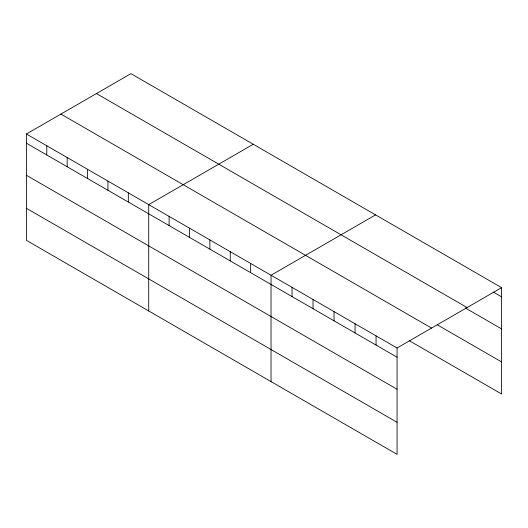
<?xml version="1.0" encoding="UTF-8"?>
<svg xmlns="http://www.w3.org/2000/svg" width="528" height="528" viewBox="0 0 528 528"><rect width="100%" height="100%" fill="white"/><g stroke="black" fill="none" stroke-linecap="round" stroke-linejoin="round"><path stroke-width="0.79" d="M397.063 389.261L397.063 347.998L26.4 134L26.4 240.352L397.063 454.351L397.063 389.261L26.4 175.263M409.18 340.639L501.6 394L501.6 287.648L130.937 73.649L26.4 134M253.255 144.263L148.718 204.62L148.718 310.972M375.573 214.883L271.036 275.24L271.036 381.592M397.063 347.998L501.6 287.648M493.198 291.997L501.6 296.848M96.439 93.562L467.102 307.56M465.194 307.89L501.6 328.911M437.184 324.753L501.6 361.937M60.898 114.081L431.561 328.086M26.4 143.207L397.063 357.205M26.4 208.296L397.063 422.294M376.055 335.874L376.055 345.081M355.054 323.75L355.054 332.95M334.046 311.619L334.046 320.826M313.045 299.495L313.045 308.695M292.043 287.364L292.043 296.571M250.648 263.472L250.648 272.672M230.261 251.698L230.261 260.905M209.88 239.93L209.88 249.137M189.493 228.162L189.493 237.362M169.105 216.388L169.105 225.595M128.33 192.852L128.33 202.052M107.943 181.078L107.943 190.285M87.562 169.31L87.562 178.517M67.175 157.542L67.175 166.742M46.787 145.768L46.787 154.975"/></g></svg>
